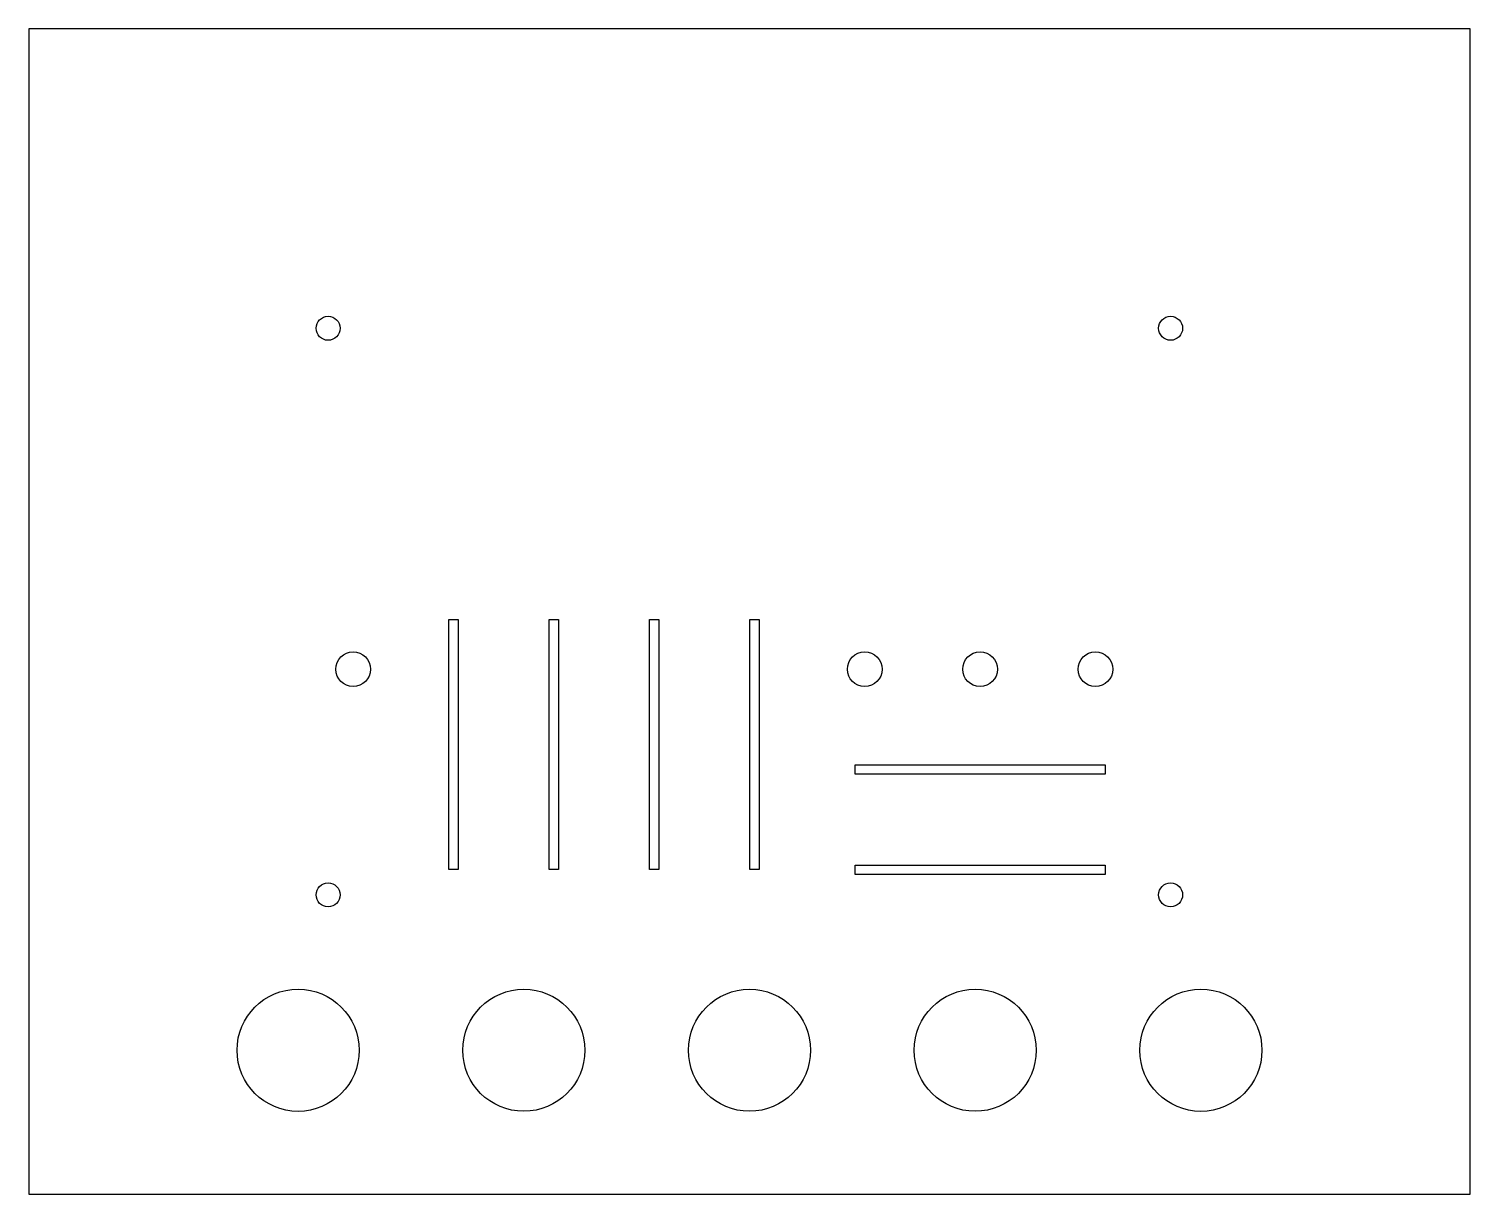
# Model space of a CAD drawing. Header units: millimetres. Extents: x -144 to 144, y -116 to 116.
import ezdxf

# ---------------------------------------------------------------- set-up
doc = ezdxf.new("R2010")
doc.units = ezdxf.units.MM
doc.layers.add('CUTOUTS', color=1, linetype='CONTINUOUS')
doc.layers.add('PERIMETER', color=5, linetype='CONTINUOUS')

msp = doc.modelspace()

# ---------------------------------------------------------------- linework, layer by layer
at = {"layer": 'CUTOUTS'}
for p, q in [((-59.95, -51.45), (-59.95, -1.6)), ((-59.95, -1.6), (-58.1, -1.6)), ((-58.1, -1.6), (-58.1, -51.45)), ((-39.95, -51.45), (-39.95, -1.6)), ((-39.95, -1.6), (-38.1, -1.6)), ((-38.1, -1.6), (-38.1, -51.45)), ((-19.95, -51.45), (-19.95, -1.6)), ((-19.95, -1.6), (-18.1, -1.6)), ((-18.1, -1.6), (-18.1, -51.45)), ((0.05, -51.45), (0.05, -1.6)), ((0.05, -1.6), (1.9, -1.6)), ((1.9, -1.6), (1.9, -51.45)), ((21.05, -30.6), (70.9, -30.6)), ((21.05, -32.45), (21.05, -30.6)), ((70.9, -30.6), (70.9, -32.45)), ((70.9, -32.45), (21.05, -32.45)), ((-58.1, -51.45), (-59.95, -51.45)), ((-38.1, -51.45), (-39.95, -51.45)), ((-18.1, -51.45), (-19.95, -51.45)), ((1.9, -51.45), (0.05, -51.45)), ((21.05, -50.6), (70.9, -50.6)), ((21.05, -52.45), (21.05, -50.6)), ((70.9, -50.6), (70.9, -52.45)), ((70.9, -52.45), (21.05, -52.45))]:
    msp.add_line(p, q, dxfattribs=at)
for centre, radius in [((-84.03, 56.48), 2.39), ((83.97, 56.48), 2.39), ((-79.03, -11.52), 3.46), ((22.97, -11.52), 3.46), ((45.97, -11.52), 3.46), ((68.97, -11.52), 3.46), ((-84.03, -56.52), 2.39), ((83.97, -56.52), 2.39), ((-90, -87.5), 12.18), ((-45, -87.5), 12.17), ((0, -87.5), 12.17), ((45, -87.5), 12.17), ((90, -87.5), 12.18)]:
    msp.add_circle(centre, radius, dxfattribs=at)
at = {"layer": 'PERIMETER'}
for p, q in [((-143.7, 116.2), (-143.7, -116.2)), ((143.7, 116.2), (-143.7, 116.2)), ((143.7, -116.2), (143.7, 116.2)), ((-143.7, -116.2), (143.7, -116.2))]:
    msp.add_line(p, q, dxfattribs=at)

doc.saveas('drawing.dxf')
